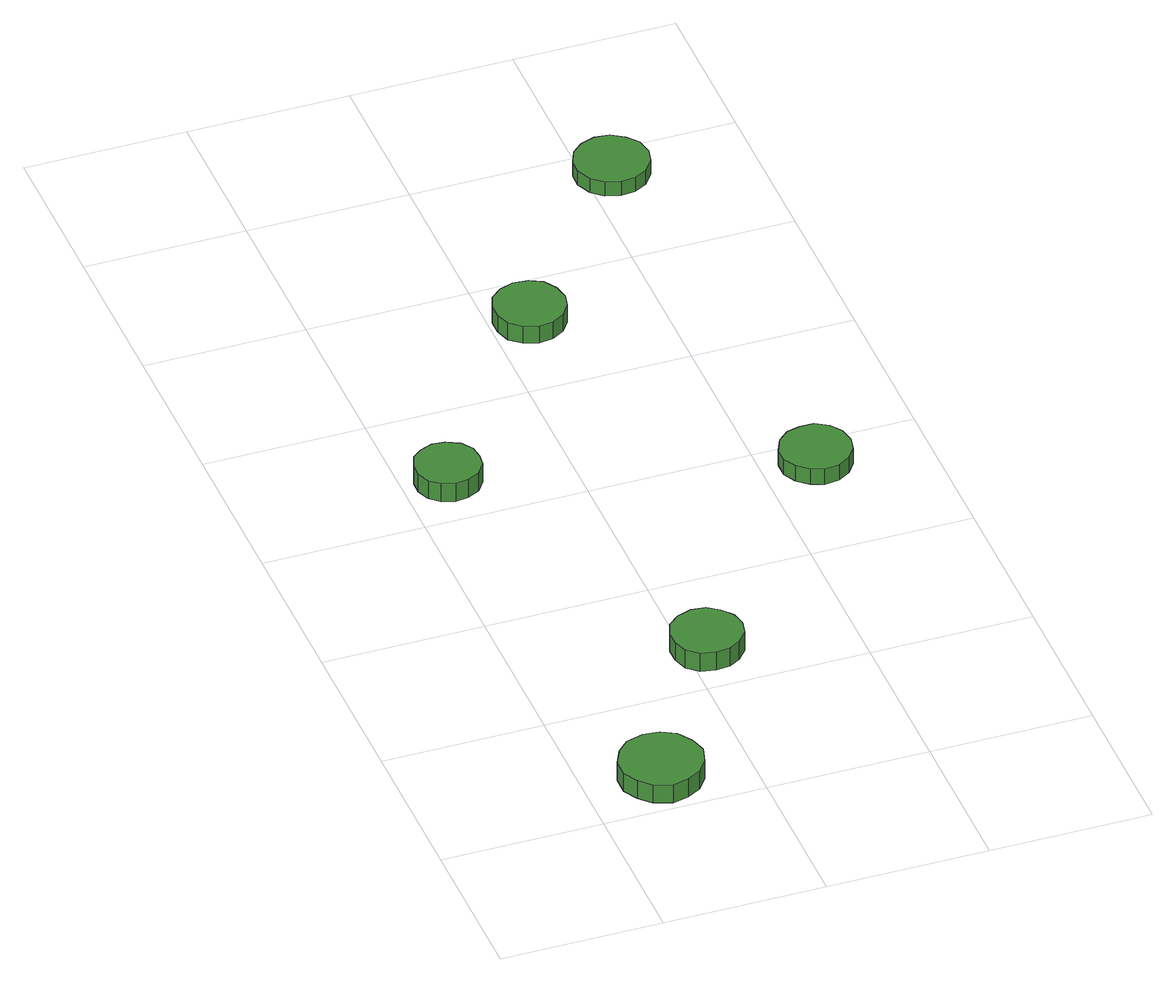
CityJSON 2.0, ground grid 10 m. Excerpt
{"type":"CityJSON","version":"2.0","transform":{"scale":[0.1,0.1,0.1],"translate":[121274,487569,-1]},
"CityObjects":{
"tree1":{"type":"SolitaryVegetationObject","attributes":{"function":"something"},"geometry":[{"type":"MultiSurface","lod":"1","boundaries":[[[0,1,2,3,4,5,6,7,8,9,10,11,12,13,14]],[[15,16,17,18,19,20,21,22,23,24,25,26,27,28,29]],[[0,29,28,1]],[[1,28,27,2]],[[2,27,26,3]],[[3,26,25,4]],[[4,25,24,5]],[[5,24,23,6]],[[6,23,22,7]],[[7,22,21,8]],[[8,21,20,9]],[[9,20,19,10]],[[10,19,18,11]],[[11,18,17,12]],[[12,17,16,13]],[[13,16,15,14]],[[14,15,29,0]]]}]},
"tree2":{"type":"SolitaryVegetationObject","attributes":{"function":"something"},"geometry":[{"type":"MultiSurface","lod":"1","boundaries":[[[30,31,32,33,34,35,36,37,38,39,40,41,42,43,44]],[[45,46,47,48,49,50,51,52,53,54,55,56,57,58,59]],[[30,59,58,31]],[[31,58,57,32]],[[32,57,56,33]],[[33,56,55,34]],[[34,55,54,35]],[[35,54,53,36]],[[36,53,52,37]],[[37,52,51,38]],[[38,51,50,39]],[[39,50,49,40]],[[40,49,48,41]],[[41,48,47,42]],[[42,47,46,43]],[[43,46,45,44]],[[44,45,59,30]]]}]},
"tree3":{"type":"SolitaryVegetationObject","attributes":{"function":"something"},"geometry":[{"type":"MultiSurface","lod":"1","boundaries":[[[60,61,62,63,64,65,66,67,68,69,70,71,72,73,74]],[[75,76,77,78,79,80,81,82,83,84,85,86,87,88,89]],[[60,89,88,61]],[[61,88,87,62]],[[62,87,86,63]],[[63,86,85,64]],[[64,85,84,65]],[[65,84,83,66]],[[66,83,82,67]],[[67,82,81,68]],[[68,81,80,69]],[[69,80,79,70]],[[70,79,78,71]],[[71,78,77,72]],[[72,77,76,73]],[[73,76,75,74]],[[74,75,89,60]]]}]},
"tree4":{"type":"SolitaryVegetationObject","attributes":{"function":"something"},"geometry":[{"type":"MultiSurface","lod":"1","boundaries":[[[90,91,92,93,94,95,96,97,98,99,100,101,102,103,104]],[[105,106,107,108,109,110,111,112,113,114,115,116,117,118,119]],[[90,119,118,91]],[[91,118,117,92]],[[92,117,116,93]],[[93,116,115,94]],[[94,115,114,95]],[[95,114,113,96]],[[96,113,112,97]],[[97,112,111,98]],[[98,111,110,99]],[[99,110,109,100]],[[100,109,108,101]],[[101,108,107,102]],[[102,107,106,103]],[[103,106,105,104]],[[104,105,119,90]]]}]},
"tree5":{"type":"SolitaryVegetationObject","attributes":{"function":"something"},"geometry":[{"type":"MultiSurface","lod":"1","boundaries":[[[120,121,122,123,124,125,126,127,128,129,130,131,132,133,134]],[[135,136,137,138,139,140,141,142,143,144,145,146,147,148,149]],[[120,149,148,121]],[[121,148,147,122]],[[122,147,146,123]],[[123,146,145,124]],[[124,145,144,125]],[[125,144,143,126]],[[126,143,142,127]],[[127,142,141,128]],[[128,141,140,129]],[[129,140,139,130]],[[130,139,138,131]],[[131,138,137,132]],[[132,137,136,133]],[[133,136,135,134]],[[134,135,149,120]]]}]},
"tree6":{"type":"SolitaryVegetationObject","attributes":{"function":"something"},"geometry":[{"type":"MultiSurface","lod":"1","boundaries":[[[150,151,152,153,154,155,156,157,158,159,160,161,162,163,164]],[[165,166,167,168,169,170,171,172,173,174,175,176,177,178,179]],[[150,179,178,151]],[[151,178,177,152]],[[152,177,176,153]],[[153,176,175,154]],[[154,175,174,155]],[[155,174,173,156]],[[156,173,172,157]],[[157,172,171,158]],[[158,171,170,159]],[[159,170,169,160]],[[160,169,168,161]],[[161,168,167,162]],[[162,167,166,163]],[[163,166,165,164]],[[164,165,179,150]]]}]}
},
"vertices":[
[72,30,20],[69,40,20],[63,49,20],[54,54,20],[44,55,20],[33,52,20],[26,45,20],[21,35,20],[21,24,20],[26,15,20],[33,8,20],[44,4,20],[54,6,20],[63,11,20],[69,19,20],[69,19,7],[63,11,7],[54,6,7],[44,4,7],[33,8,7],[26,15,7],[21,24,7],[21,35,7],[26,45,7],[33,52,7],[44,55,7],[54,54,7],[63,49,7],[69,40,7],[72,30,7],
[47,337,19],[46,345,19],[41,352,19],[33,356,19],[25,357,19],[17,354,19],[11,349,19],[8,341,19],[8,333,19],[11,325,19],[17,320,19],[25,317,19],[33,318,19],[41,322,19],[46,329,19],[46,329,6],[41,322,6],[33,318,6],[25,317,6],[17,320,6],[11,325,6],[8,333,6],[8,341,6],[11,349,6],[17,354,6],[25,357,6],[33,356,6],[41,352,6],[46,345,6],[47,337,6],
[135,136,19],[133,145,19],[127,152,19],[120,157,19],[111,158,19],[102,155,19],[95,149,19],[92,141,19],[92,132,19],[95,123,19],[102,117,19],[111,115,19],[120,116,19],[127,120,19],[133,127,19],[133,127,6],[127,120,6],[120,116,6],[111,115,6],[102,117,6],[95,123,6],[92,132,6],[92,141,6],[95,149,6],[102,155,6],[111,158,6],[120,157,6],[127,152,6],[133,145,6],[135,136,6],
[146,464,18],[144,473,18],[139,481,18],[131,485,18],[122,486,18],[113,483,18],[106,477,18],[103,469,18],[103,460,18],[106,451,18],[113,445,18],[122,442,18],[131,443,18],[139,448,18],[144,455,18],[144,455,6],[139,448,6],[131,443,6],[122,442,6],[113,445,6],[106,451,6],[103,460,6],[103,469,6],[106,477,6],[113,483,6],[122,486,6],[131,485,6],[139,481,6],[144,473,6],[146,464,6],
[254,280,18],[252,289,18],[247,296,18],[239,301,18],[230,301,18],[222,299,18],[215,293,18],[211,284,18],[211,275,18],[215,267,18],[222,261,18],[230,258,18],[239,259,18],[247,264,18],[252,271,18],[252,271,7],[247,264,7],[239,259,7],[230,258,7],[222,261,7],[215,267,7],[211,275,7],[211,284,7],[215,293,7],[222,299,7],[230,301,7],[239,301,7],[247,296,7],[252,289,7],[254,280,7],
[239,578,17],[237,588,17],[231,595,17],[223,600,17],[214,601,17],[205,598,17],[198,592,17],[194,583,17],[194,574,17],[198,565,17],[205,559,17],[214,556,17],[223,557,17],[231,561,17],[237,569,17],[237,569,7],[231,561,7],[223,557,7],[214,556,7],[205,559,7],[198,565,7],[194,574,7],[194,583,7],[198,592,7],[205,598,7],[214,601,7],[223,600,7],[231,595,7],[237,588,7],[239,578,7]
]}
